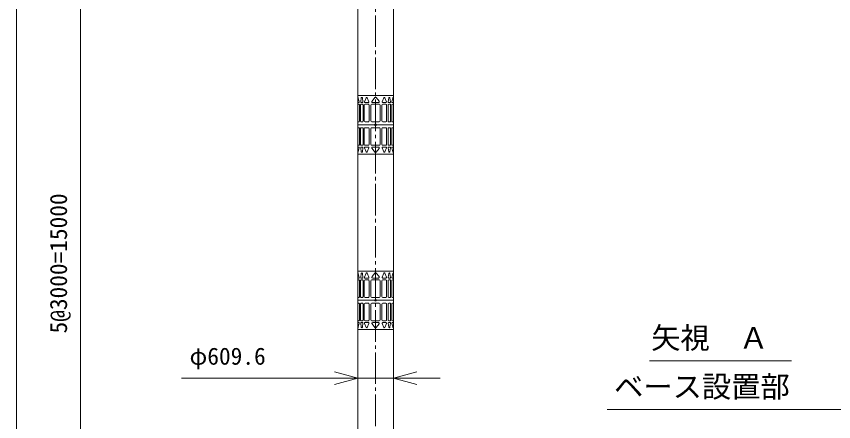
# Model space of a CAD drawing. Units: millimetres, scale not verified. Extents: x -17582 to 17444, y -25751 to 25749.
# Drawn here: x -17064 to -3102, y -472 to 6456 of the extents above; entities that cross this region are included whole.
import ezdxf
from ezdxf.enums import TextEntityAlignment as Align

# ---------------------------------------------------------------- set-up
doc = ezdxf.new("R2010")
doc.units = ezdxf.units.MM
doc.header["$LTSCALE"] = 60
doc.header["$PDMODE"] = 32
doc.header["$PDSIZE"] = 30
doc.linetypes.add('CHAIN2', pattern=[12, 9, -1, 1, -1])
for name, color, linetype, lineweight in [('0-3_05 寸法', 7, 'Continuous', 18), ('0-4_10 当社外形線', 7, 'Continuous', 18), ('0-5_12 当社中心線', 7, 'CHAIN2', 18)]:
    doc.layers.add(name, color=color, linetype=linetype, lineweight=lineweight)
doc.styles.add('ＭＳ ゴシック', font='')
doc.styles.get('ＭＳ ゴシック').set_extended_font_data('MS Gothic')

msp = doc.modelspace()

# ---------------------------------------------------------------- linework, layer by layer
at = {"layer": '0-3_05 寸法'}
for p, q in [((-17063.81, 10202.23), (-17063.81, -16147.77)), ((-15969.91, -3997.77), (-15969.91, 10202.23)), ((-6247.44, 566.43), (-3820.54, 566.43)), ((-11231.6, -466.53), (-11231.6, 373.13)), ((-10622, -466.53), (-10622, 373.13)), ((-11631.6, 273.13), (-14244.93, 273.13)), ((-11231.6, 273.13), (-11631.6, 273.13)), ((-10622, 273.13), (-11231.6, 273.13)), ((-10622, 273.13), (-10222, 273.13)), ((-10222, 273.13), (-9822, 273.13)), ((-6971.48, -265.15), (-2856.26, -265.15))]:
    msp.add_line(p, q, dxfattribs=at)
for points in [[(-11631.6, 380.31), (-11231.6, 273.13), (-11631.6, 165.95)], [(-10222, 165.95), (-10622, 273.13), (-10222, 380.31)]]:
    msp.add_lwpolyline(points, dxfattribs=at)
at = {"layer": '0-4_10 当社外形線'}
for p, q in [((-11231.6, 7602.23), (-11231.6, 4602.23)), ((-11235.5, 5082.23), (-11235.5, 5082.44)), ((-10622, 5102.23), (-11231.6, 5102.23)), ((-11207, 4994.94), (-11222.4, 5062.74)), ((-11180.9, 4994.31), (-11172, 5062.91)), ((-11152.4, 5062.91), (-11143.6, 4994.31)), ((-11115.1, 4996.16), (-11087.8, 5064.72)), ((-11069.4, 5064.72), (-11041.6, 4996.16)), ((-10986.5, 5006.54), (-10938.4, 5067.35)), ((-10915.3, 5067.35), (-10867.2, 5006.54)), ((-10812.5, 4995.96), (-10787.1, 5064.56)), ((-10768.5, 5064.56), (-10743.2, 4995.96)), ((-10710.1, 4994.31), (-10701.2, 5062.91)), ((-10681.7, 5062.91), (-10672.8, 4994.31)), ((-10646.6, 4994.94), (-10631.3, 5062.74)), ((-11231.6, 4982.23), (-11216.7, 4982.23)), ((-11213.5, 4952.23), (-11231.6, 4952.23)), ((-11203.5, 4662.23), (-11203.5, 4942.23)), ((-11183.5, 4942.23), (-11183.5, 4662.23)), ((-11151, 4952.23), (-11173.5, 4952.23)), ((-11153.3, 4982.23), (-11171.1, 4982.23)), ((-11141, 4662.23), (-11141, 4942.23)), ((-11121, 4937.23), (-11121, 4667.23)), ((-11050.7, 4952.23), (-11106, 4952.23)), ((-11050.8, 4982.23), (-11105.9, 4982.23)), ((-11035.7, 4667.23), (-11035.7, 4937.23)), ((-11005.7, 4937.23), (-11005.7, 4667.23)), ((-10863, 4952.23), (-10990.7, 4952.23)), ((-10879, 4982.23), (-10974.7, 4982.23)), ((-10848, 4667.23), (-10848, 4937.23)), ((-10818, 4937.23), (-10818, 4667.23)), ((-10752.5, 4982.23), (-10803.2, 4982.23)), ((-10752.7, 4952.23), (-10803, 4952.23)), ((-10737.7, 4667.23), (-10737.7, 4937.23)), ((-10712.7, 4942.23), (-10712.7, 4662.23)), ((-10680.2, 4952.23), (-10702.7, 4952.23)), ((-10682.5, 4982.23), (-10700.3, 4982.23)), ((-10670.2, 4662.23), (-10670.2, 4942.23)), ((-10650.2, 4662.23), (-10650.2, 4942.23)), ((-10640.2, 4952.23), (-10622, 4952.23)), ((-10622, 4982.23), (-10637, 4982.23)), ((-11231.6, 4652.23), (-11213.5, 4652.23)), ((-11173.5, 4652.23), (-11151, 4652.23)), ((-11106, 4652.23), (-11050.7, 4652.23)), ((-10990.7, 4652.23), (-10863, 4652.23)), ((-10803, 4652.23), (-10752.7, 4652.23)), ((-10702.7, 4652.23), (-10680.2, 4652.23)), ((-10622, 4652.23), (-10640.2, 4652.23)), ((-10622, 4602.23), (-11231.6, 4602.23)), ((-11231.6, 4602.23), (-11231.6, 1602.23)), ((-11231.6, 4552.23), (-11213.5, 4552.23)), ((-11203.5, 4542.23), (-11203.5, 4262.23)), ((-11183.5, 4262.23), (-11183.5, 4542.23)), ((-11173.5, 4552.23), (-11151, 4552.23)), ((-11141, 4542.23), (-11141, 4262.23)), ((-11121, 4267.23), (-11121, 4537.23)), ((-11106, 4552.23), (-11050.7, 4552.23)), ((-11035.7, 4537.23), (-11035.7, 4267.23)), ((-11005.7, 4267.23), (-11005.7, 4537.23)), ((-10990.7, 4552.23), (-10863, 4552.23)), ((-10848, 4537.23), (-10848, 4267.23)), ((-10818, 4267.23), (-10818, 4537.23)), ((-10803, 4552.23), (-10752.7, 4552.23)), ((-10737.7, 4537.23), (-10737.7, 4267.23)), ((-10712.7, 4262.23), (-10712.7, 4542.23)), ((-10702.7, 4552.23), (-10680.2, 4552.23)), ((-10670.2, 4542.23), (-10670.2, 4262.23)), ((-10650.2, 4542.23), (-10650.2, 4262.23)), ((-10622, 4552.23), (-10640.2, 4552.23)), ((-10622, 4602.23), (-10622, 1602.23)), ((-11213.5, 4252.23), (-11231.6, 4252.23)), ((-11231.6, 4222.23), (-11216.7, 4222.23)), ((-11207, 4209.52), (-11222.4, 4141.72)), ((-11180.9, 4210.16), (-11172, 4141.55)), ((-11151, 4252.23), (-11173.5, 4252.23)), ((-11153.3, 4222.23), (-11171.1, 4222.23)), ((-11152.4, 4141.55), (-11143.6, 4210.16)), ((-11115.1, 4208.31), (-11087.8, 4139.74)), ((-11050.7, 4252.23), (-11106, 4252.23)), ((-11050.8, 4222.23), (-11105.9, 4222.23)), ((-11069.4, 4139.74), (-11041.6, 4208.31)), ((-10863, 4252.23), (-10990.7, 4252.23)), ((-10986.5, 4197.93), (-10938.4, 4137.12)), ((-10879, 4222.23), (-10974.7, 4222.23)), ((-10915.3, 4137.12), (-10867.2, 4197.93)), ((-10812.5, 4208.51), (-10787.1, 4139.9)), ((-10752.5, 4222.23), (-10803.2, 4222.23)), ((-10752.7, 4252.23), (-10803, 4252.23)), ((-10768.5, 4139.9), (-10743.2, 4208.51)), ((-10710.1, 4210.16), (-10701.2, 4141.55)), ((-10680.2, 4252.23), (-10702.7, 4252.23)), ((-10682.5, 4222.23), (-10700.3, 4222.23)), ((-10681.7, 4141.55), (-10672.8, 4210.16)), ((-10646.6, 4209.52), (-10631.3, 4141.72)), ((-10640.2, 4252.23), (-10622, 4252.23)), ((-10622, 4222.23), (-10637, 4222.23)), ((-10622, 4102.23), (-11231.6, 4102.23)), ((-10622, 2102.23), (-11231.6, 2102.23)), ((-11235.5, 2082.23), (-11235.5, 2082.44)), ((-11231.6, 1982.23), (-11216.7, 1982.23)), ((-11207, 1994.94), (-11222.4, 2062.74)), ((-11180.9, 1994.31), (-11172, 2062.91)), ((-11153.3, 1982.23), (-11171.1, 1982.23)), ((-11152.4, 2062.91), (-11143.6, 1994.31)), ((-11115.1, 1996.16), (-11087.8, 2064.72)), ((-11050.8, 1982.23), (-11105.9, 1982.23)), ((-11069.4, 2064.72), (-11041.6, 1996.16)), ((-10986.5, 2006.54), (-10938.4, 2067.35)), ((-10879, 1982.23), (-10974.7, 1982.23)), ((-10915.3, 2067.35), (-10867.2, 2006.54)), ((-10812.5, 1995.96), (-10787.1, 2064.56)), ((-10752.5, 1982.23), (-10803.2, 1982.23)), ((-10768.5, 2064.56), (-10743.2, 1995.96)), ((-10710.1, 1994.31), (-10701.2, 2062.91)), ((-10682.5, 1982.23), (-10700.3, 1982.23)), ((-10681.7, 2062.91), (-10672.8, 1994.31)), ((-10646.6, 1994.94), (-10631.3, 2062.74)), ((-10622, 1982.23), (-10637, 1982.23)), ((-11213.5, 1952.23), (-11231.6, 1952.23)), ((-11203.5, 1662.23), (-11203.5, 1942.23)), ((-11183.5, 1942.23), (-11183.5, 1662.23)), ((-11151, 1952.23), (-11173.5, 1952.23)), ((-11141, 1662.23), (-11141, 1942.23)), ((-11121, 1937.23), (-11121, 1667.23)), ((-11050.7, 1952.23), (-11106, 1952.23)), ((-11035.7, 1667.23), (-11035.7, 1937.23)), ((-11005.7, 1937.23), (-11005.7, 1667.23)), ((-10863, 1952.23), (-10990.7, 1952.23)), ((-10848, 1667.23), (-10848, 1937.23)), ((-10818, 1937.23), (-10818, 1667.23)), ((-10752.7, 1952.23), (-10803, 1952.23)), ((-10737.7, 1667.23), (-10737.7, 1937.23)), ((-10712.7, 1942.23), (-10712.7, 1662.23)), ((-10680.2, 1952.23), (-10702.7, 1952.23)), ((-10670.2, 1662.23), (-10670.2, 1942.23)), ((-10650.2, 1662.23), (-10650.2, 1942.23)), ((-10640.2, 1952.23), (-10622, 1952.23)), ((-11231.6, 1652.23), (-11213.5, 1652.23)), ((-11231.6, 1602.23), (-11231.6, -1397.77)), ((-11231.6, 1552.23), (-11213.5, 1552.23)), ((-11203.5, 1542.23), (-11203.5, 1262.23)), ((-11183.5, 1262.23), (-11183.5, 1542.23)), ((-11173.5, 1652.23), (-11151, 1652.23)), ((-11173.5, 1552.23), (-11151, 1552.23)), ((-11141, 1542.23), (-11141, 1262.23)), ((-11121, 1267.23), (-11121, 1537.23)), ((-11106, 1652.23), (-11050.7, 1652.23)), ((-11106, 1552.23), (-11050.7, 1552.23)), ((-11035.7, 1537.23), (-11035.7, 1267.23)), ((-11005.7, 1267.23), (-11005.7, 1537.23)), ((-10990.7, 1652.23), (-10863, 1652.23)), ((-10990.7, 1552.23), (-10863, 1552.23)), ((-10848, 1537.23), (-10848, 1267.23)), ((-10818, 1267.23), (-10818, 1537.23)), ((-10803, 1652.23), (-10752.7, 1652.23)), ((-10803, 1552.23), (-10752.7, 1552.23)), ((-10737.7, 1537.23), (-10737.7, 1267.23)), ((-10712.7, 1262.23), (-10712.7, 1542.23)), ((-10702.7, 1652.23), (-10680.2, 1652.23)), ((-10702.7, 1552.23), (-10680.2, 1552.23)), ((-10670.2, 1542.23), (-10670.2, 1262.23)), ((-10650.2, 1542.23), (-10650.2, 1262.23)), ((-10622, 1652.23), (-10640.2, 1652.23)), ((-10622, 1552.23), (-10640.2, 1552.23)), ((-11213.5, 1252.23), (-11231.6, 1252.23)), ((-11231.6, 1222.23), (-11216.7, 1222.23)), ((-11207, 1209.52), (-11222.4, 1141.72)), ((-11180.9, 1210.16), (-11172, 1141.55)), ((-11151, 1252.23), (-11173.5, 1252.23)), ((-11153.3, 1222.23), (-11171.1, 1222.23)), ((-11152.4, 1141.55), (-11143.6, 1210.16)), ((-11115.1, 1208.31), (-11087.8, 1139.74)), ((-11050.7, 1252.23), (-11106, 1252.23)), ((-11050.8, 1222.23), (-11105.9, 1222.23)), ((-11069.4, 1139.74), (-11041.6, 1208.31)), ((-10863, 1252.23), (-10990.7, 1252.23)), ((-10986.5, 1197.93), (-10938.4, 1137.12)), ((-10879, 1222.23), (-10974.7, 1222.23)), ((-10915.3, 1137.12), (-10867.2, 1197.93)), ((-10812.5, 1208.51), (-10787.1, 1139.9)), ((-10752.5, 1222.23), (-10803.2, 1222.23)), ((-10752.7, 1252.23), (-10803, 1252.23)), ((-10768.5, 1139.9), (-10743.2, 1208.51)), ((-10710.1, 1210.16), (-10701.2, 1141.55)), ((-10680.2, 1252.23), (-10702.7, 1252.23)), ((-10682.5, 1222.23), (-10700.3, 1222.23)), ((-10681.7, 1141.55), (-10672.8, 1210.16)), ((-10646.6, 1209.52), (-10631.3, 1141.72)), ((-10640.2, 1252.23), (-10622, 1252.23)), ((-10622, 1222.23), (-10637, 1222.23)), ((-10622, 1102.23), (-11231.6, 1102.23))]:
    msp.add_line(p, q, dxfattribs=at)
for points in [[(-11231.6, 7602.23), (-10622, 7602.23), (-10622, 4602.23)], [(-11231.6, 1602.23), (-10622, 1602.23), (-10622, -1397.77)]]:
    msp.add_lwpolyline(points, dxfattribs=at)
for centre, radius, start, end in [((-11232.1, 5060.54), 10, 12.7481, 87.1108), ((-11162.2, 5060.84), 10, 11.9877, 168.012), ((-11078.6, 5060.8), 10, 23.1005, 156.9), ((-10926.8, 5058.05), 15, 38.3283, 141.672), ((-10777.8, 5060.84), 10, 21.8778, 158.122), ((-10691.4, 5060.84), 10, 11.9877, 168.012), ((-10621.5, 5060.54), 10, 92.8892, 167.252), ((-11216.7, 4992.23), 10, 270, 15.7318), ((-11213.5, 4942.23), 10, 0, 90), ((-11173.5, 4942.23), 10, 90, 180), ((-11171.1, 4992.23), 10, 168.012, 270), ((-11153.3, 4992.23), 10, 270, 11.9877), ((-11151, 4942.23), 10, 0, 90), ((-11106, 4937.23), 15, 90, 180), ((-11105.9, 4992.23), 10, 156.9, 270), ((-11050.8, 4992.23), 10, 270, 23.1005), ((-11050.7, 4937.23), 15, 0, 90), ((-10990.7, 4937.23), 15, 90, 180), ((-10974.7, 4997.23), 15, 141.672, 270), ((-10879, 4997.23), 15, 270, 38.3283), ((-10863, 4937.23), 15, 0, 90), ((-10803, 4937.23), 15, 90, 180), ((-10803.2, 4992.23), 10, 158.122, 270), ((-10752.7, 4937.23), 15, 0, 90), ((-10752.5, 4992.23), 10, 270, 21.8778), ((-10702.7, 4942.23), 10, 90, 180), ((-10700.3, 4992.23), 10, 168.012, 270), ((-10682.5, 4992.23), 10, 270, 11.9877), ((-10680.2, 4942.23), 10, 0, 90), ((-10640.2, 4942.23), 10, 90, 180), ((-10637, 4992.23), 10, 164.268, 270), ((-11213.5, 4662.23), 10, 270, 0), ((-11173.5, 4662.23), 10, 180, 270), ((-11151, 4662.23), 10, 270, 0), ((-11106, 4667.23), 15, 180, 270), ((-11050.7, 4667.23), 15, 270, 0), ((-10990.7, 4667.23), 15, 180, 270), ((-10863, 4667.23), 15, 270, 0), ((-10803, 4667.23), 15, 180, 270), ((-10752.7, 4667.23), 15, 270, 0), ((-10702.7, 4662.23), 10, 180, 270), ((-10680.2, 4662.23), 10, 270, 0), ((-10640.2, 4662.23), 10, 180, 270), ((-11213.5, 4542.23), 10, 0, 90), ((-11173.5, 4542.23), 10, 90, 180), ((-11151, 4542.23), 10, 0, 90), ((-11106, 4537.23), 15, 90, 180), ((-11050.7, 4537.23), 15, 0, 90), ((-10990.7, 4537.23), 15, 90, 180), ((-10863, 4537.23), 15, 0, 90), ((-10803, 4537.23), 15, 90, 180), ((-10752.7, 4537.23), 15, 0, 90), ((-10702.7, 4542.23), 10, 90, 180), ((-10680.2, 4542.23), 10, 0, 90), ((-10640.2, 4542.23), 10, 90, 180), ((-11216.7, 4212.23), 10, 344.268, 90), ((-11213.5, 4262.23), 10, 270, 0), ((-11173.5, 4262.23), 10, 180, 270), ((-11171.1, 4212.23), 10, 90, 191.988), ((-11153.3, 4212.23), 10, 348.012, 90), ((-11151, 4262.23), 10, 270, 0), ((-11106, 4267.23), 15, 180, 270), ((-11105.9, 4212.23), 10, 90, 203.1), ((-11050.8, 4212.23), 10, 336.9, 90), ((-11050.7, 4267.23), 15, 270, 0), ((-10990.7, 4267.23), 15, 180, 270), ((-10974.7, 4207.23), 15, 90, 218.328), ((-10879, 4207.23), 15, 321.672, 90), ((-10863, 4267.23), 15, 270, 0), ((-10803, 4267.23), 15, 180, 270), ((-10803.2, 4212.23), 10, 90, 201.878), ((-10752.7, 4267.23), 15, 270, 0), ((-10752.5, 4212.23), 10, 338.122, 90), ((-10702.7, 4262.23), 10, 180, 270), ((-10700.3, 4212.23), 10, 90, 191.988), ((-10682.5, 4212.23), 10, 348.012, 90), ((-10680.2, 4262.23), 10, 270, 0), ((-10640.2, 4262.23), 10, 180, 270), ((-10637, 4212.23), 10, 90, 195.732), ((-11232.1, 4143.93), 10, 272.889, 347.252), ((-11162.2, 4143.63), 10, 191.988, 348.012), ((-11078.6, 4143.67), 10, 203.1, 336.9), ((-10926.8, 4146.42), 15, 218.328, 321.672), ((-10777.8, 4143.63), 10, 201.878, 338.122), ((-10691.4, 4143.63), 10, 191.988, 348.012), ((-10621.5, 4143.93), 10, 192.748, 267.111), ((-11232.1, 2060.54), 10, 12.7481, 87.1108), ((-11216.7, 1992.23), 10, 270, 15.7318), ((-11171.1, 1992.23), 10, 168.012, 270), ((-11162.2, 2060.84), 10, 11.9877, 168.012), ((-11153.3, 1992.23), 10, 270, 11.9877), ((-11105.9, 1992.23), 10, 156.9, 270), ((-11078.6, 2060.8), 10, 23.1005, 156.9), ((-11050.8, 1992.23), 10, 270, 23.1005), ((-10974.7, 1997.23), 15, 141.672, 270), ((-10926.8, 2058.05), 15, 38.3283, 141.672), ((-10879, 1997.23), 15, 270, 38.3283), ((-10803.2, 1992.23), 10, 158.122, 270), ((-10777.8, 2060.84), 10, 21.8778, 158.122), ((-10752.5, 1992.23), 10, 270, 21.8778), ((-10700.3, 1992.23), 10, 168.012, 270), ((-10691.4, 2060.84), 10, 11.9877, 168.012), ((-10682.5, 1992.23), 10, 270, 11.9877), ((-10637, 1992.23), 10, 164.268, 270), ((-10621.5, 2060.54), 10, 92.8892, 167.252), ((-11213.5, 1942.23), 10, 0, 90), ((-11173.5, 1942.23), 10, 90, 180), ((-11151, 1942.23), 10, 0, 90), ((-11106, 1937.23), 15, 90, 180), ((-11050.7, 1937.23), 15, 0, 90), ((-10990.7, 1937.23), 15, 90, 180), ((-10863, 1937.23), 15, 0, 90), ((-10803, 1937.23), 15, 90, 180), ((-10752.7, 1937.23), 15, 0, 90), ((-10702.7, 1942.23), 10, 90, 180), ((-10680.2, 1942.23), 10, 0, 90), ((-10640.2, 1942.23), 10, 90, 180), ((-11213.5, 1662.23), 10, 270, 0), ((-11213.5, 1542.23), 10, 0, 90), ((-11173.5, 1662.23), 10, 180, 270), ((-11173.5, 1542.23), 10, 90, 180), ((-11151, 1662.23), 10, 270, 0), ((-11151, 1542.23), 10, 0, 90), ((-11106, 1667.23), 15, 180, 270), ((-11106, 1537.23), 15, 90, 180), ((-11050.7, 1667.23), 15, 270, 0), ((-11050.7, 1537.23), 15, 0, 90), ((-10990.7, 1667.23), 15, 180, 270), ((-10990.7, 1537.23), 15, 90, 180), ((-10863, 1667.23), 15, 270, 0), ((-10863, 1537.23), 15, 0, 90), ((-10803, 1667.23), 15, 180, 270), ((-10803, 1537.23), 15, 90, 180), ((-10752.7, 1667.23), 15, 270, 0), ((-10752.7, 1537.23), 15, 0, 90), ((-10702.7, 1662.23), 10, 180, 270), ((-10702.7, 1542.23), 10, 90, 180), ((-10680.2, 1662.23), 10, 270, 0), ((-10680.2, 1542.23), 10, 0, 90), ((-10640.2, 1662.23), 10, 180, 270), ((-10640.2, 1542.23), 10, 90, 180), ((-11213.5, 1262.23), 10, 270, 0), ((-11173.5, 1262.23), 10, 180, 270), ((-11151, 1262.23), 10, 270, 0), ((-11106, 1267.23), 15, 180, 270), ((-11050.7, 1267.23), 15, 270, 0), ((-10990.7, 1267.23), 15, 180, 270), ((-10863, 1267.23), 15, 270, 0), ((-10803, 1267.23), 15, 180, 270), ((-10752.7, 1267.23), 15, 270, 0), ((-10702.7, 1262.23), 10, 180, 270), ((-10680.2, 1262.23), 10, 270, 0), ((-10640.2, 1262.23), 10, 180, 270), ((-11232.1, 1143.93), 10, 272.889, 347.252), ((-11216.7, 1212.23), 10, 344.268, 90), ((-11171.1, 1212.23), 10, 90, 191.988), ((-11162.2, 1143.63), 10, 191.988, 348.012), ((-11153.3, 1212.23), 10, 348.012, 90), ((-11105.9, 1212.23), 10, 90, 203.1), ((-11078.6, 1143.67), 10, 203.1, 336.9), ((-11050.8, 1212.23), 10, 336.9, 90), ((-10974.7, 1207.23), 15, 90, 218.328), ((-10926.8, 1146.42), 15, 218.328, 321.672), ((-10879, 1207.23), 15, 321.672, 90), ((-10803.2, 1212.23), 10, 90, 201.878), ((-10777.8, 1143.63), 10, 201.878, 338.122), ((-10752.5, 1212.23), 10, 338.122, 90), ((-10700.3, 1212.23), 10, 90, 191.988), ((-10691.4, 1143.63), 10, 191.988, 348.012), ((-10682.5, 1212.23), 10, 348.012, 90), ((-10637, 1212.23), 10, 90, 195.732), ((-10621.5, 1143.93), 10, 192.748, 267.111)]:
    msp.add_arc(centre, radius, start, end, dxfattribs=at)
for p in [(-10926.8, 4602.23), (-10926.8, 1602.23)]:
    msp.add_point(p, dxfattribs=at)
at = {"layer": '0-5_12 当社中心線'}
msp.add_line((-10926.8, -17107.77), (-10926.8, 10100.23), dxfattribs=at)

# ---------------------------------------------------------------- texts
at = {"layer": '0-3_05 寸法', "style": 'ＭＳ ゴシック'}
msp.add_text('5@3000=15000', height=293.3, rotation=90, dxfattribs=at).set_placement((-16109.91, 1035.56), align=Align.BOTTOM_LEFT)
for s, height, p in [('矢視\u3000Ａ', 366.6, (-6218.67, 666.63)), ('φ609.6', 293.3, (-14104.93, 413.13)), ('ベース設置部', 366.6, (-6852.01, -166.7))]:
    msp.add_text(s, height=height, dxfattribs=at).set_placement(p, align=Align.BOTTOM_LEFT)

doc.saveas('drawing.dxf')
